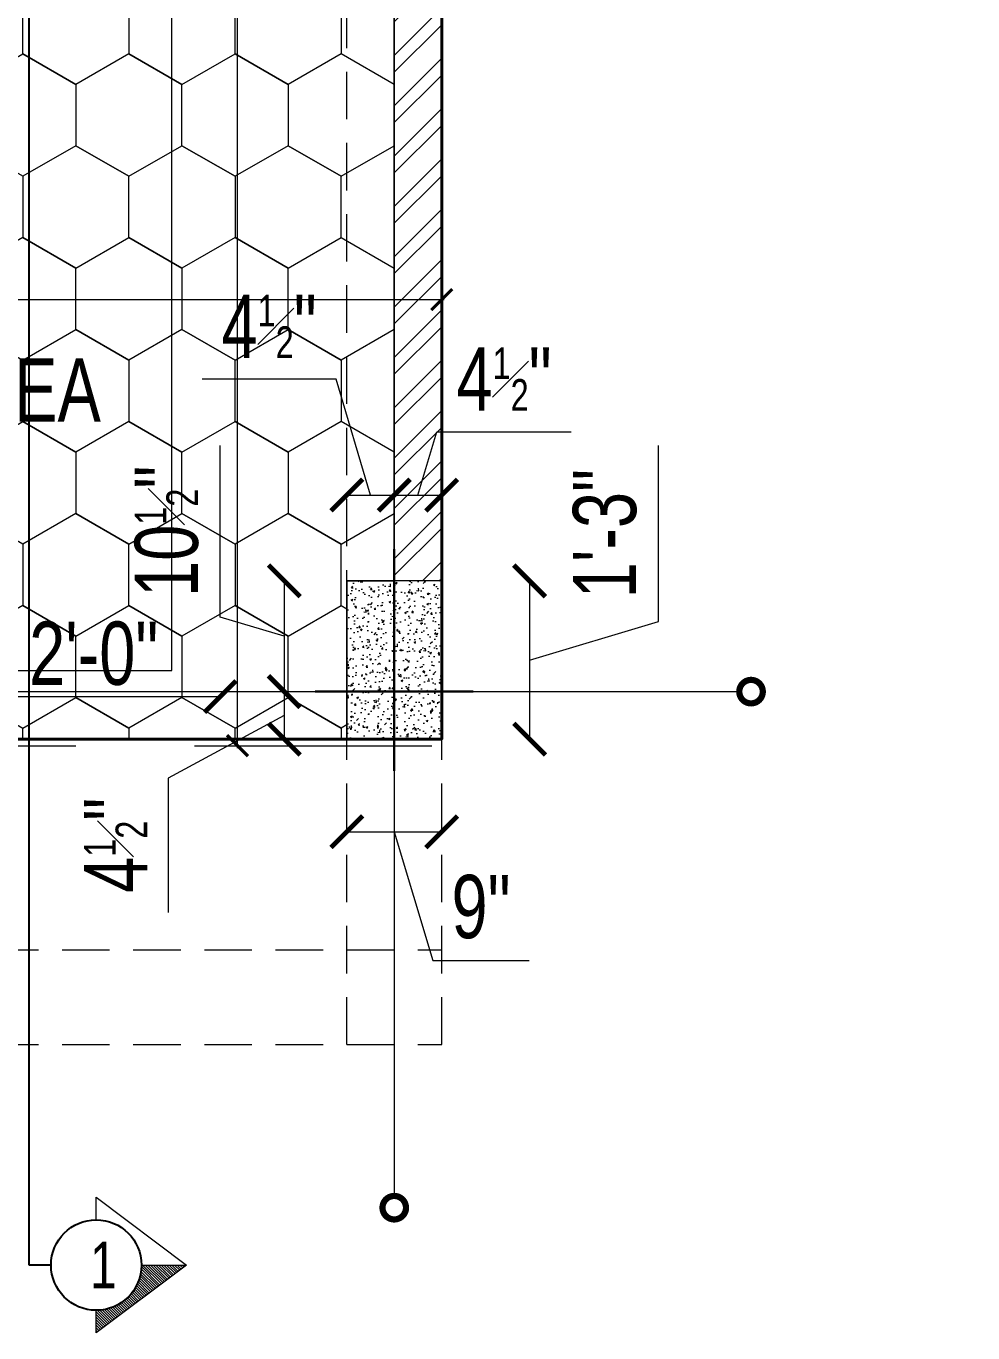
# Model space of a CAD drawing. Header units: inches. Extents: x 3365147 to 3374664, y 1380917 to 1384908.
# Drawn here: x 3370824.2 to 3370913.9, y 1382764.5 to 1382888.4 of the extents above; entities that cross this region are included whole.
import ezdxf
from ezdxf.enums import TextEntityAlignment as Align

# ---------------------------------------------------------------- set-up
doc = ezdxf.new("R2010")
doc.units = ezdxf.units.IN
doc.header["$LTSCALE"] = 18
doc.header["$MEASUREMENT"] = 0
doc.header["$PDSIZE"] = -1
for name, pattern in [('CENTER', [50.79999999999998, 31.75, -6.349999999999998, 6.349999999999998, -6.349999999999998]), ('CONTINOUS', [0]), ('DASHDOT', [1, 0.5, -0.25, 0, -0.25]), ('HIDDEN', [0.375, 0.25, -0.125]), ('HIDDEN2', [0.1875, 0.125, -0.0625])]:
    doc.linetypes.add(name, pattern=pattern)
for name, color, linetype, lineweight in [('Area Text', 1, 'Continuous', 9), ('BOUNDARY-00_BC', 6, 'Continuous', 40), ('CAR_BC', 200, 'CONTINOUS', 13), ('CENTER LINE-COLUMN DIM_BC', 4, 'Continuous', 15), ('COLUMN-00 _BC', 1, 'Continuous', 20), ('COLUMN-00 CENTER LINE_BC', 5, 'Continuous', 30), ('COLUMN-00 HATCH_BC', 4, 'Continuous', 9), ('DETAIL-SECTION ARROW HATCH_BC', 252, 'CONTINOUS', 5), ('DETAIL-SECTION ARROW_BC', 1, 'CONTINOUS', 18), ('DETAIL-SECTION-00_BC', 2, 'DASHDOT', 25), ('DIM-03_BC', 1, 'Continuous', 9), ('ELECTRICAL-CEILING-POINTS DIM_BC', 230, 'Continuous', 9), ('ELECTRICAL-ROOF BEAM LINE_BC', 1, 'HIDDEN', 15), ('GRID LINE-00_BC', 9, 'CENTER', 9), ('GRID LINE-TEXT_BC', 2, 'CONTINOUS', 15), ('INTERIOR-FLOORING TILE-05 (VT-5)_BC', 6, 'Continuous', 5), ('SET BACK-DIM_BC', 2, 'Continuous', 9), ('WALL-04_BC', 4, 'Continuous', 15)]:
    doc.layers.add(name, color=color, linetype=linetype, lineweight=lineweight)
doc.layers.add('ARROW', color=7, linetype='Continuous')
doc.styles.add('DIM_BC', font='swisscl.ttf')
doc.styles.add('WD Room text', font='swisscl.ttf')
doc.dimstyles.new('DIM_BC', dxfattribs={"dimtxt": 4, "dimasz": 2, "dimexe": 4.5, "dimexo": 0, "dimgap": 1, "dimtad": 1, "dimdec": 4, "dimzin": 3, "dimdsep": 46, "dimlunit": 4, "dimtxsty": 'DIM_BC', "dimblk": 'ARCHTICK', "dimcen": 0.0625, "dimdle": 0.25, "dimse1": 1, "dimse2": 1, "dimclrd": 7, "dimclre": 4, "dimclrt": 256, "dimadec": 0, "dimazin": 0, "dimtfac": 0.5, "dimtdec": 4, "dimtix": 1, "dimtofl": 0, "dimtmove": 2, "dimatfit": 2, "dimfxl": 0, "dimfrac": 1, "dimtolj": 1, "dimtzin": 1, "dimlwd": -1, "dimarcsym": 0})
doc.dimstyles.new('GRID_BC', dxfattribs={"dimtxt": 8, "dimasz": 3, "dimexe": 0, "dimexo": 0, "dimgap": 2, "dimtad": 1, "dimdec": 4, "dimzin": 12, "dimdsep": 46, "dimlunit": 4, "dimtxsty": 'DIM_BC', "dimblk": 'ARCHTICK', "dimcen": 0, "dimse1": 1, "dimse2": 1, "dimclrd": 8, "dimclre": 253, "dimclrt": 256, "dimadec": 0, "dimazin": 0, "dimtfac": 0.5, "dimtdec": 4, "dimtofl": 0, "dimtmove": 1, "dimatfit": 3, "dimldrblk": 'TI', "dimfxl": 0, "dimfrac": 1, "dimtolj": 1, "dimtzin": 12, "dimlwd": 0, "dimlwe": 0, "dimarcsym": 0})

# ---------------------------------------------------------------- blocks, each defined once
blk = doc.blocks.new('CAR PERL')
at = {"layer": 'CAR_BC', "linetype": 'DASHDOT', "ltscale": 0.5, "elevation": 0.0064336948205659}
blk.add_lwpolyline([(9538.84456233128, 206.4126412736035), (9538.84456233128, 203.9132172847749), (9543.99962430824, 203.9132172847741), (9543.99962430824, 206.4126412736027)], close=True, dxfattribs=at)
blk = doc.blocks.new('*U603')
at = {"linetype": 'CENTER', "ltscale": 0.1}
blk.add_line((1.110223024625157e-16, 0), (25.47780267974587, 0), dxfattribs=at)
at = {"linetype": 'Continuous', "const_width": 0.015}
blk.add_lwpolyline([(25.47771698158733, 5.724587470723463e-17, 1), (25.53430281176538, 5.724587470723463e-17, 1)], format="xyb", close=True, dxfattribs=at)
at = {"layer": 'GRID LINE-TEXT_BC', "style": 'DIM_BC'}
blk.add_attdef('AA', text='', height=0.2, rotation=90.0000000000445, dxfattribs=at).set_placement((-0.2141686873997627, 0), align=Align.MIDDLE_CENTER)
blk = doc.blocks.new('*U431')
at = {"linetype": 'CENTER', "ltscale": 0.1}
blk.add_line((1.110223024625157e-16, 0), (10.51656835569302, 0), dxfattribs=at)
at = {"linetype": 'Continuous', "const_width": 0.015}
blk.add_lwpolyline([(10.51648265753448, 5.724587470723463e-17, 1), (10.57306848771253, 5.724587470723463e-17, 1)], format="xyb", close=True, dxfattribs=at)
at = {"layer": 'GRID LINE-TEXT_BC', "style": 'DIM_BC'}
blk.add_attdef('AA', text='', height=0.2, dxfattribs=at).set_placement((-0.2141686873997627, 0), align=Align.MIDDLE_CENTER)
blk = doc.blocks.new('*U479')
at = {"layer": 'COLUMN-00 HATCH_BC'}
h = blk.add_hatch(dxfattribs=at)
h.set_pattern_fill('AR-CONC', color=256, scale=0.25)
h.set_pattern_definition([(49.99999999999999, (2.588408843262613e-06, 5.996753859275486), (1.793150456501884, -0.1568803374564878), [0.1875, -2.0625]), (355, (2.588408843262613e-06, 5.996753859275486), (-0.3468783340325, 1.88048033425003), [0.15, -1.65]), (100.45144446, (0.1494317909088432, 5.983680499275486), (1.44627211681778, 1.723599977421574), [0.15935048, -1.75285528]), (46.18420000000002, (2.588408843262613e-06, 6.496753859275486), (2.668103326678931, -0.4137982019826913), [0.2812499999999997, -3.093749999999997]), (96.63563548999993, (0.2223444509088432, 6.462270591775487), (2.336654864185571, 2.435296501936376), [0.239025855, -2.629284399999999]), (351.1841639899999, (2.588408843262613e-06, 6.496753859275486), (2.336654862636933, 2.435296500674975), [0.225, -2.4750000025]), (21, (0.2500025884088437, 6.371753859275486), (1.492267630296154, -1.006547226663347), [0.1875, -2.0625]), (326.0000000000001, (0.2500025884088437, 6.371753859275486), (0.6082883298039543, 1.812875112617133), [0.15, -1.65]), (71.45144474, (0.3743582234088434, 6.287874924275486), (2.100555941824928, 0.8063278820158846), [0.159350475, -1.75285528]), (37.50000000000001, (2.588408843262613e-06, 5.996753859275486), (0.03039963829322667, 0.8322346345782787), [0, -1.63, 0, -1.675, 0, -1.65625]), (7.499999999999999, (2.588408843262613e-06, 5.996753859275486), (0.6576738436053715, 0.9860292797059006), [0, -0.955, 0, -1.5925, 0, -0.63125]), (327.5, (-0.5574974115911566, 5.996753859275486), (1.334556090431023, -0.0563871793359495), [0, -0.625, 0, -1.95, 0, -2.5875]), (317.5, (-0.8074974115911566, 5.996753859275486), (1.457965423355966, 0.2502624558307941), [0, -0.8125, 0, -1.295, 0, -1.8375])])
h.paths.add_polyline_path([(-4.499999997316879, -4.50162307042774), (4.500000002683121, -4.501623070467758), (4.500002585725722, 10.49837692970323), (-4.499997414274278, 10.49837692974324)])
blk.add_lwpolyline([(-4.499999997316879, -4.50162307042774), (4.500000002683121, -4.501623070467758), (4.500002585725722, 10.49837692970323), (-4.499997414274278, 10.49837692974324)], close=True)
at = {"layer": 'COLUMN-00 CENTER LINE_BC'}
for p, q in [((-2.582668346176685e-06, -7.501623070409551), (3.742553359895269e-10, 13.49837692976143)), ((-7.499997414648533, -1.818989403545856e-11), (7.500002585351467, -5.820766091346741e-11))]:
    blk.add_line(p, q, dxfattribs=at)
blk = doc.blocks.new('ARCHTICK')
at = {"color": 0, "const_width": 0.15}
blk.add_lwpolyline([(-0.5, -0.5), (0.5, 0.5)], dxfattribs=at)
blk = doc.blocks.new('*D688')
at = {"layer": 'CENTER LINE-COLUMN DIM_BC', "color": 8, "linetype": 'Continuous', "lineweight": 0, "transparency": 16777216}
for p, q in [((3370842.567842783, 1382832.386698359), (3370842.567842783, 1382848.667170181)), ((3370848.640581971, 1382835.814065068), (3370848.640581971, 1382825.315688138)), ((3370848.640581971, 1382830.564876603), (3370842.567842783, 1382832.386698359))]:
    blk.add_line(p, q, dxfattribs=at)
at = {"layer": 'Defpoints', "color": 0, "transparency": 16777216}
for p in [(3370854.568276195, 1382835.814065068), (3370848.640581971, 1382825.315688138), (3370854.568274388, 1382825.315688138)]:
    blk.add_point(p, dxfattribs=at)
at = {"layer": 'CENTER LINE-COLUMN DIM_BC', "color": 8, "lineweight": 0, "transparency": 16777216, "xscale": 3, "yscale": 3, "zscale": 3}
for p, rotation in [((3370848.640581971, 1382835.814065068), 90), ((3370848.640581971, 1382825.315688138), 270)]:
    blk.add_blockref('ARCHTICK', p, dxfattribs=dict(at, rotation=rotation))
at = {"layer": 'CENTER LINE-COLUMN DIM_BC', "transparency": 16777216, "insert": (3370837.495103595, 1382840.526934269), "char_height": 6, "attachment_point": 5, "rotation": 90, "style": 'DIM_BC'}
blk.add_mtext('\\A1;10{\\H0.5x;\\S1#2;}"', dxfattribs=at)
blk = doc.blocks.new('_ArchTick')
at = {"color": 0, "linetype": 'ByBlock', "const_width": 0.15}
blk.add_lwpolyline([(-0.5, -0.5), (0.5, 0.5)], dxfattribs=at)
blk = doc.blocks.new('TI')
blk = doc.blocks.new('*D689')
at = {"layer": 'CENTER LINE-COLUMN DIM_BC', "color": 8, "linetype": 'Continuous', "lineweight": 0, "transparency": 16777216}
for p, q in [((3370848.640581976, 1382825.315688138), (3370848.640581976, 1382820.814065067)), ((3370848.640581976, 1382823.064876603), (3370837.640581959, 1382817.118774692)), ((3370837.640581959, 1382817.118774692), (3370837.640581959, 1382804.38089789))]:
    blk.add_line(p, q, dxfattribs=at)
at = {"layer": 'Defpoints', "color": 0, "transparency": 16777216}
for p in [(3370854.568274388, 1382825.315688138), (3370848.640581976, 1382820.814065067), (3370854.568274388, 1382820.814065067)]:
    blk.add_point(p, dxfattribs=at)
at = {"layer": 'CENTER LINE-COLUMN DIM_BC', "color": 8, "lineweight": 0, "transparency": 16777216, "xscale": 3, "yscale": 3, "zscale": 3}
for p, rotation in [((3370848.640581976, 1382825.315688138), 90), ((3370848.640581976, 1382820.814065067), 270)]:
    blk.add_blockref('ARCHTICK', p, dxfattribs=dict(at, rotation=rotation))
at = {"layer": 'CENTER LINE-COLUMN DIM_BC', "transparency": 16777216, "insert": (3370832.640581959, 1382810.749836289), "char_height": 6, "attachment_point": 5, "rotation": 90, "style": 'DIM_BC'}
blk.add_mtext('\\A1;4{\\H0.5x;\\S1#2;}"', dxfattribs=at)
blk = doc.blocks.new('*D687')
at = {"layer": 'CENTER LINE-COLUMN DIM_BC', "color": 8, "linetype": 'Continuous', "lineweight": 0, "transparency": 16777216}
for p, q in [((3370853.57456471, 1382854.954254579), (3370840.836687908, 1382854.954254579)), ((3370856.818274716, 1382843.954254579), (3370853.57456471, 1382854.954254579)), ((3370854.568276193, 1382843.954254579), (3370859.068273239, 1382843.954254579))]:
    blk.add_line(p, q, dxfattribs=at)
at = {"layer": 'Defpoints', "color": 0, "transparency": 16777216}
for p in [(3370859.068273239, 1382843.954254579), (3370854.568276193, 1382835.814065067), (3370859.068273239, 1382835.814064513)]:
    blk.add_point(p, dxfattribs=at)
at = {"layer": 'CENTER LINE-COLUMN DIM_BC', "color": 8, "lineweight": 0, "transparency": 16777216, "xscale": 3, "yscale": 3, "zscale": 3, "rotation": 180}
blk.add_blockref('ARCHTICK', (3370854.568276193, 1382843.954254579), dxfattribs=at)
at = {"layer": 'CENTER LINE-COLUMN DIM_BC', "color": 8, "lineweight": 0, "transparency": 16777216, "xscale": 3, "yscale": 3, "zscale": 3}
blk.add_blockref('ARCHTICK', (3370859.068273239, 1382843.954254579), dxfattribs=at)
at = {"layer": 'CENTER LINE-COLUMN DIM_BC', "transparency": 16777216, "insert": (3370847.205626309, 1382859.954254579), "char_height": 6, "attachment_point": 5, "style": 'DIM_BC'}
blk.add_mtext('\\A1;4{\\H0.5x;\\S1#2;}"', dxfattribs=at)
blk = doc.blocks.new('*D690')
at = {"layer": 'CENTER LINE-COLUMN DIM_BC', "color": 8, "linetype": 'Continuous', "lineweight": 0, "transparency": 16777216}
for p, q in [((3370861.318276193, 1382843.954254579), (3370863.118276193, 1382849.954254579)), ((3370863.118276193, 1382849.954254579), (3370875.856152995, 1382849.954254579)), ((3370859.068276193, 1382843.954254579), (3370863.568276193, 1382843.954254579))]:
    blk.add_line(p, q, dxfattribs=at)
at = {"layer": 'Defpoints', "color": 0, "transparency": 16777216}
for p in [(3370863.568276193, 1382843.954254579), (3370859.068276193, 1382835.814065067), (3370863.568276193, 1382835.814064292)]:
    blk.add_point(p, dxfattribs=at)
at = {"layer": 'CENTER LINE-COLUMN DIM_BC', "color": 8, "lineweight": 0, "transparency": 16777216, "xscale": 3, "yscale": 3, "zscale": 3, "rotation": 180}
blk.add_blockref('ARCHTICK', (3370859.068276193, 1382843.954254579), dxfattribs=at)
at = {"layer": 'CENTER LINE-COLUMN DIM_BC', "color": 8, "lineweight": 0, "transparency": 16777216, "xscale": 3, "yscale": 3, "zscale": 3}
blk.add_blockref('ARCHTICK', (3370863.568276193, 1382843.954254579), dxfattribs=at)
at = {"layer": 'CENTER LINE-COLUMN DIM_BC', "transparency": 16777216, "insert": (3370869.487214594, 1382854.954254579), "char_height": 6, "attachment_point": 5, "style": 'DIM_BC'}
blk.add_mtext('\\A1;4{\\H0.5x;\\S1#2;}"', dxfattribs=at)
blk = doc.blocks.new('*D691')
at = {"layer": 'CENTER LINE-COLUMN DIM_BC', "color": 8, "linetype": 'Continuous', "lineweight": 0, "transparency": 16777216}
for p, q in [((3370884.123835753, 1382831.979529949), (3370884.123835753, 1382848.640080408)), ((3370871.90561819, 1382835.814064293), (3370871.90561819, 1382820.814065067)), ((3370871.90561819, 1382828.31406468), (3370884.123835753, 1382831.979529949))]:
    blk.add_line(p, q, dxfattribs=at)
at = {"layer": 'Defpoints', "color": 0, "transparency": 16777216}
for p in [(3370863.568276195, 1382835.814064293), (3370863.568276195, 1382820.814065067), (3370871.90561819, 1382820.814065067)]:
    blk.add_point(p, dxfattribs=at)
at = {"layer": 'CENTER LINE-COLUMN DIM_BC', "color": 8, "lineweight": 0, "transparency": 16777216, "xscale": 3, "yscale": 3, "zscale": 3}
for p, rotation in [((3370871.90561819, 1382835.814064293), 90), ((3370871.90561819, 1382820.814065067), 270)]:
    blk.add_blockref('ARCHTICK', p, dxfattribs=dict(at, rotation=rotation))
at = {"layer": 'CENTER LINE-COLUMN DIM_BC', "transparency": 16777216, "insert": (3370879.051096565, 1382840.309805177), "char_height": 6, "attachment_point": 5, "rotation": 90, "style": 'DIM_BC'}
blk.add_mtext('\\A1;1\'-3"', dxfattribs=at)
blk = doc.blocks.new('*D692')
at = {"layer": 'CENTER LINE-COLUMN DIM_BC', "color": 8, "linetype": 'Continuous', "lineweight": 0, "transparency": 16777216}
for p, q in [((3370854.568274386, 1382812.032409512), (3370863.56827361, 1382812.032409512)), ((3370859.068273998, 1382812.032409512), (3370862.730200603, 1382799.825987494)), ((3370862.730200603, 1382799.825987494), (3370871.876989594, 1382799.825987494))]:
    blk.add_line(p, q, dxfattribs=at)
at = {"layer": 'Defpoints', "color": 0, "transparency": 16777216}
for p in [(3370854.568274386, 1382820.814065067), (3370863.56827361, 1382820.814063517), (3370863.56827361, 1382812.032409512)]:
    blk.add_point(p, dxfattribs=at)
at = {"layer": 'CENTER LINE-COLUMN DIM_BC', "color": 8, "lineweight": 0, "transparency": 16777216, "xscale": 3, "yscale": 3, "zscale": 3, "rotation": 180}
blk.add_blockref('ARCHTICK', (3370854.568274386, 1382812.032409512), dxfattribs=at)
at = {"layer": 'CENTER LINE-COLUMN DIM_BC', "color": 8, "lineweight": 0, "transparency": 16777216, "xscale": 3, "yscale": 3, "zscale": 3}
blk.add_blockref('ARCHTICK', (3370863.56827361, 1382812.032409512), dxfattribs=at)
at = {"layer": 'CENTER LINE-COLUMN DIM_BC', "transparency": 16777216, "insert": (3370867.303595099, 1382804.894794834), "char_height": 6, "attachment_point": 5, "style": 'DIM_BC'}
blk.add_mtext('\\A1;9"', dxfattribs=at)
blk = doc.blocks.new('*D844')
at = {"layer": 'Defpoints', "color": 0, "transparency": 16777216}
for p in [(3370844.206826843, 1383025.305888608), (3370863.568276211, 1383025.305888608), (3370863.568273528, 1382820.192285989)]:
    blk.add_point(p, dxfattribs=at)
at = {"layer": 'DIM-03_BC', "color": 7, "linetype": 'Continuous', "transparency": 16777216}
blk.add_line((3370844.206826843, 1382819.942285989), (3370844.206826843, 1383025.555888608), dxfattribs=at)
at = {"layer": 'DIM-03_BC', "color": 7, "transparency": 16777216, "xscale": 2, "yscale": 2, "zscale": 2}
for p, rotation in [((3370844.206826843, 1383025.305888608), 90), ((3370844.206826843, 1382820.192285989), 270)]:
    blk.add_blockref('ARCHTICK', p, dxfattribs=dict(at, rotation=rotation))
at = {"layer": 'DIM-03_BC', "transparency": 16777216, "insert": (3370840.706826842, 1382922.749087297), "char_height": 5, "attachment_point": 5, "rotation": 90, "style": 'DIM_BC'}
blk.add_mtext('\\A1;17\'-1"', dxfattribs=at)
blk = doc.blocks.new('*D845')
at = {"layer": 'Defpoints', "color": 0, "transparency": 16777216}
for p in [(3370863.568274098, 1382862.48982903), (3370705.132722752, 1382850.303423457), (3370863.568274098, 1382850.303421541)]:
    blk.add_point(p, dxfattribs=at)
at = {"layer": 'DIM-03_BC', "color": 7, "linetype": 'Continuous', "transparency": 16777216}
blk.add_line((3370704.882722752, 1382862.48982903), (3370863.818274098, 1382862.48982903), dxfattribs=at)
at = {"layer": 'DIM-03_BC', "color": 7, "transparency": 16777216, "xscale": 2, "yscale": 2, "zscale": 2, "rotation": 180}
blk.add_blockref('ARCHTICK', (3370705.132722752, 1382862.48982903), dxfattribs=at)
at = {"layer": 'DIM-03_BC', "color": 7, "transparency": 16777216, "xscale": 2, "yscale": 2, "zscale": 2}
blk.add_blockref('ARCHTICK', (3370863.568274098, 1382862.48982903), dxfattribs=at)
at = {"layer": 'DIM-03_BC', "transparency": 16777216, "insert": (3370784.350498425, 1382866.05044502), "char_height": 5, "attachment_point": 5, "style": 'DIM_BC'}
blk.add_mtext('\\A1;13\'-2{\\H0.5x;\\S1#2;}"', dxfattribs=at)
blk = doc.blocks.new('*D853')
at = {"layer": 'Defpoints', "color": 0, "ltscale": 0.5, "transparency": 16777216}
for p in [(3370863.568273608, 1383025.305888609), (3370834.523103116, 1382820.81405313), (3370936.368123788, 1382820.81405313)]:
    blk.add_point(p, dxfattribs=at)
at = {"layer": 'SET BACK-DIM_BC', "color": 7, "ltscale": 0.5, "transparency": 16777216}
blk.add_line((3370936.368123788, 1383025.555888609), (3370936.368123788, 1382820.56405313), dxfattribs=at)
at = {"layer": 'SET BACK-DIM_BC', "color": 7, "ltscale": 0.5, "transparency": 16777216, "xscale": 2, "yscale": 2, "zscale": 2}
for p, rotation in [((3370936.368123788, 1383025.305888609), 90), ((3370936.368123788, 1382820.81405313), 270)]:
    blk.add_blockref('ARCHTICK', p, dxfattribs=dict(at, rotation=rotation))
at = {"layer": 'SET BACK-DIM_BC', "ltscale": 0.5, "transparency": 16777216, "insert": (3370932.807507799, 1382923.059970868), "char_height": 5, "attachment_point": 5, "rotation": 90, "style": 'DIM_BC'}
blk.add_mtext('\\A1;17\'-0{\\H0.5x;\\S1#2;}"', dxfattribs=at)
blk = doc.blocks.new('*U1335')
at = {"layer": 'DETAIL-SECTION ARROW HATCH_BC', "linetype": 'Continuous', "transparency": 33554687}
h = blk.add_hatch(dxfattribs=at)
h.set_pattern_fill('ANSI31', color=256, scale=0.06451599999999999, style=0)
h.set_pattern_definition([(45, (17.7127543672882, -8.431632918223361), (-0.0057024626368789, 0.0057024626368789), [])])
h.paths.add_polyline_path([(-0.2903219999990937, -0.2870960000056698), (-0.1935479999999073, -0.2870960000056698, 0.4142135623730951), (0, -0.4806440000321801), (0, -0.6741920000113396)])
at = {"linetype": 'Continuous', "transparency": 33554687}
blk.add_line((0, -0.0935479999791597), (0, 0), dxfattribs=at)
at = {"transparency": 33554687}
blk.add_line((0, 0), (44.39532952226315, 0), dxfattribs=at)
at = {"linetype": 'CONTINOUS', "transparency": 33554687}
blk.add_circle((0, -0.2870960000056698), 0.193548, dxfattribs=at)
at = {"layer": 'DETAIL-SECTION ARROW_BC', "transparency": 33554687}
blk.add_line((0, -0.4806440000321801), (0, -0.6741920000113396), dxfattribs=at)
blk.add_lwpolyline([(0.1935479999991685, -0.2870960000056698), (0.2903219999990938, -0.2870960000056698), (0, -0.6741920000113396), (-0.2903219999990937, -0.2870960000056698), (-0.1935479999999073, -0.2870960000056698)], dxfattribs=at)
at = {"linetype": 'CONTINOUS', "transparency": 33554687, "style": 'DIM_BC'}
for tag, rotation, p in [('1', 269.9999999999997, (-1.804112415015879e-16, -0.317633352561371)), ('2', 269.9999999999988, (44.39532952226315, -0.2869649384067169))]:
    blk.add_attdef(tag, text='', height=0.2, rotation=rotation, dxfattribs=at).set_placement(p, align=Align.MIDDLE_CENTER)
blk = doc.blocks.new('*D1070')
at = {"layer": 'Defpoints', "color": 0, "transparency": 16777216}
for p in [(3370818.568273608, 1382824.844723521), (3370818.568273632, 1382800.844723521), (3370827.846624123, 1382800.844723521)]:
    blk.add_point(p, dxfattribs=at)
at = {"layer": 'ELECTRICAL-CEILING-POINTS DIM_BC', "color": 7, "transparency": 16777216}
blk.add_line((3370818.568273632, 1382825.094723521), (3370818.568273632, 1382800.594723521), dxfattribs=at)
at = {"layer": 'ELECTRICAL-CEILING-POINTS DIM_BC', "color": 7, "transparency": 16777216, "xscale": 3, "yscale": 3, "zscale": 3}
for p, rotation in [((3370818.568273632, 1382824.844723521), 90), ((3370818.568273632, 1382800.844723521), 270)]:
    blk.add_blockref('ARCHTICK', p, dxfattribs=dict(at, rotation=rotation))
at = {"layer": 'ELECTRICAL-CEILING-POINTS DIM_BC', "transparency": 16777216, "insert": (3370814.495534444, 1382812.84472352), "char_height": 6, "attachment_point": 5, "rotation": 90, "style": 'DIM_BC'}
blk.add_mtext('\\A1;2\'-0"', dxfattribs=at)
blk = doc.blocks.new('*D1072')
at = {"layer": 'Defpoints', "color": 0, "transparency": 16777216}
for p in [(3370818.568273606, 1382824.844723521), (3370842.568273607, 1382824.844723521), (3370842.568273607, 1382824.844723521)]:
    blk.add_point(p, dxfattribs=at)
at = {"layer": 'ELECTRICAL-CEILING-POINTS DIM_BC', "color": 7, "transparency": 16777216}
blk.add_line((3370818.318273606, 1382824.844723521), (3370842.818273607, 1382824.844723521), dxfattribs=at)
at = {"layer": 'ELECTRICAL-CEILING-POINTS DIM_BC', "color": 7, "transparency": 16777216, "xscale": 3, "yscale": 3, "zscale": 3, "rotation": 180}
blk.add_blockref('ARCHTICK', (3370818.568273606, 1382824.844723521), dxfattribs=at)
at = {"layer": 'ELECTRICAL-CEILING-POINTS DIM_BC', "color": 7, "transparency": 16777216, "xscale": 3, "yscale": 3, "zscale": 3}
blk.add_blockref('ARCHTICK', (3370842.568273607, 1382824.844723521), dxfattribs=at)
at = {"layer": 'ELECTRICAL-CEILING-POINTS DIM_BC', "transparency": 16777216, "insert": (3370830.568273607, 1382828.917462708), "char_height": 6, "attachment_point": 5, "style": 'DIM_BC'}
blk.add_mtext('\\A1;2\'-0"', dxfattribs=at)

msp = doc.modelspace()

# ---------------------------------------------------------------- hatches: boundary and pattern name
at = {"layer": 'WALL-04_BC'}
h = msp.add_hatch(dxfattribs=at)
h.set_pattern_fill('ANSI32', color=256, scale=9)
h.set_pattern_definition([(45, (12, 0), (-2.386485386504598, 2.386485386504598), []), (45, (13.590990255, 0), (-2.386485386504598, 2.386485386504598), [])])
h.paths.add_polyline_path([(3370863.568273606, 1383025.305888609), (3370859.06827361, 1383025.305888609), (3370859.06827361, 1382835.814065067), (3370863.568273606, 1382835.814065067)])

# ---------------------------------------------------------------- linework, layer by layer
at = {"layer": 'BOUNDARY-00_BC', "transparency": 33554687}
msp.add_lwpolyline([(3370863.568273606, 1383729.371897448), (3370572.568273607, 1383729.371897448), (3370572.568273607, 1382820.814065067), (3370863.568273606, 1382820.814065067)], close=True, dxfattribs=at)
at = {"layer": 'ELECTRICAL-ROOF BEAM LINE_BC'}
for p, q in [((3370854.568273606, 1382791.84472352), (3370854.568273606, 1383726.371897448)), ((3370863.568273606, 1382791.84472352), (3370863.568273606, 1383726.371897448)), ((3370706.068273607, 1382800.844723521), (3370863.568273606, 1382800.844723521)), ((3370706.068273607, 1382791.844723521), (3370863.568273606, 1382791.84472352))]:
    msp.add_line(p, q, dxfattribs=at)
at = {"layer": 'INTERIOR-FLOORING TILE-05 (VT-5)_BC', "color": 6}
for points in [[(3370572.56827361, 1382924.286035504), (3370572.56827361, 1382820.814076481), (3370705.132717566, 1382820.814053653), (3370705.132717566, 1382835.814076481), (3370714.132720149, 1382835.814074932), (3370714.132720149, 1382820.814076481), (3370854.568272318, 1382820.814074415), (3370854.568272318, 1382835.814074415), (3370859.068272131, 1382835.814076481), (3370859.068275082, 1383025.305888609), (3370710.568273614, 1383025.305888609), (3370710.568273613, 1382953.286035506), (3370572.568273606, 1382953.286035506)], [(3370854.568270224, 1382822.174741212), (3370854.034454273, 1382821.866542429), (3370849.000635936, 1382824.772818801), (3370849.000635936, 1382830.585371544), (3370854.034454273, 1382833.491647916), (3370854.568270224, 1382833.183449133)], [(3370823.83154425, 1382820.814052969), (3370823.83154425, 1382821.86654243), (3370828.865362588, 1382824.772818802), (3370833.899180925, 1382821.866542429), (3370833.899180925, 1382820.814052969)], [(3370843.966817599, 1382820.814052969), (3370843.966817599, 1382821.86654243), (3370838.932999261, 1382824.772818802), (3370833.899180925, 1382821.866542429), (3370833.899180925, 1382820.814052969)], [(3370843.966817599, 1382820.814052969), (3370843.966817599, 1382821.86654243), (3370849.000635936, 1382824.772818802), (3370854.034454273, 1382821.866542429), (3370854.034454273, 1382820.814052969)]]:
    msp.add_lwpolyline(points, dxfattribs=at)
for points in [[(3370828.865362594, 1382894.523451722), (3370833.899180931, 1382891.61717535), (3370833.89918093, 1382885.804622606), (3370828.865362594, 1382882.898346235), (3370823.831544258, 1382885.804622607), (3370823.831544257, 1382891.617175351)], [(3370838.932999268, 1382894.523451722), (3370833.899180931, 1382891.61717535), (3370833.899180932, 1382885.804622606), (3370838.932999268, 1382882.898346235), (3370843.966817604, 1382885.804622607), (3370843.966817605, 1382891.617175351)], [(3370849.000635943, 1382894.523451722), (3370854.03445428, 1382891.61717535), (3370854.034454279, 1382885.804622606), (3370849.000635942, 1382882.898346235), (3370843.966817606, 1382885.804622607), (3370843.966817605, 1382891.617175351)], [(3370828.865362593, 1382882.898346234), (3370828.865362593, 1382877.085793491), (3370823.831544257, 1382874.179517119), (3370818.79772592, 1382877.085793491), (3370818.79772592, 1382882.898346234), (3370823.831544257, 1382885.804622606)], [(3370828.865362593, 1382882.898346234), (3370828.865362593, 1382877.085793491), (3370833.89918093, 1382874.179517119), (3370838.932999267, 1382877.085793491), (3370838.932999267, 1382882.898346234), (3370833.89918093, 1382885.804622606)], [(3370849.00063594, 1382882.898346234), (3370849.00063594, 1382877.085793491), (3370843.966817603, 1382874.179517119), (3370838.932999267, 1382877.085793491), (3370838.932999267, 1382882.898346234), (3370843.966817603, 1382885.804622606)], [(3370849.00063594, 1382882.898346234), (3370849.00063594, 1382877.085793491), (3370854.034454277, 1382874.179517119), (3370859.068272613, 1382877.085793491), (3370859.068272613, 1382882.898346234), (3370854.034454277, 1382885.804622606)], [(3370828.865362592, 1382865.460688004), (3370833.899180929, 1382868.366964376), (3370833.899180928, 1382874.179517119), (3370828.865362592, 1382877.085793491), (3370823.831544255, 1382874.179517118), (3370823.831544254, 1382868.366964375)], [(3370838.932999265, 1382865.460688004), (3370833.899180929, 1382868.366964376), (3370833.89918093, 1382874.179517119), (3370838.932999266, 1382877.085793491), (3370843.966817602, 1382874.179517118), (3370843.966817603, 1382868.366964375)], [(3370849.000635941, 1382865.460688004), (3370854.034454277, 1382868.366964376), (3370854.034454276, 1382874.179517119), (3370849.00063594, 1382877.085793491), (3370843.966817604, 1382874.179517118), (3370843.966817603, 1382868.366964375)], [(3370828.865362593, 1382859.648135261), (3370828.865362593, 1382865.460688005), (3370823.831544257, 1382868.366964376), (3370818.79772592, 1382865.460688005), (3370818.79772592, 1382859.648135261), (3370823.831544257, 1382856.741858889)], [(3370828.865362593, 1382859.648135261), (3370828.865362593, 1382865.460688005), (3370833.89918093, 1382868.366964376), (3370838.932999267, 1382865.460688005), (3370838.932999267, 1382859.648135261), (3370833.89918093, 1382856.741858889)], [(3370849.00063594, 1382859.648135261), (3370849.00063594, 1382865.460688005), (3370843.966817603, 1382868.366964376), (3370838.932999267, 1382865.460688005), (3370838.932999267, 1382859.648135261), (3370843.966817603, 1382856.741858889)], [(3370849.00063594, 1382859.648135261), (3370849.00063594, 1382865.460688005), (3370854.034454277, 1382868.366964376), (3370859.068272613, 1382865.460688005), (3370859.068272613, 1382859.648135261), (3370854.034454277, 1382856.741858889)], [(3370828.865362592, 1382859.648135262), (3370833.899180929, 1382856.74185889), (3370833.899180928, 1382850.929306146), (3370828.865362592, 1382848.023029775), (3370823.831544255, 1382850.929306147), (3370823.831544254, 1382856.741858891)], [(3370838.932999265, 1382859.648135262), (3370833.899180929, 1382856.74185889), (3370833.89918093, 1382850.929306146), (3370838.932999266, 1382848.023029775), (3370843.966817602, 1382850.929306147), (3370843.966817603, 1382856.741858891)], [(3370849.000635941, 1382859.648135262), (3370854.034454277, 1382856.74185889), (3370854.034454276, 1382850.929306146), (3370849.00063594, 1382848.023029775), (3370843.966817604, 1382850.929306147), (3370843.966817603, 1382856.741858891)], [(3370828.865362589, 1382848.023029774), (3370828.865362589, 1382842.210477031), (3370823.831544253, 1382839.304200659), (3370818.797725916, 1382842.210477031), (3370818.797725916, 1382848.023029774), (3370823.831544253, 1382850.929306146)], [(3370828.865362589, 1382848.023029774), (3370828.865362589, 1382842.210477031), (3370833.899180926, 1382839.304200659), (3370838.932999263, 1382842.210477031), (3370838.932999263, 1382848.023029774), (3370833.899180926, 1382850.929306146)], [(3370849.000635936, 1382848.023029774), (3370849.000635936, 1382842.210477031), (3370843.966817599, 1382839.304200659), (3370838.932999263, 1382842.210477031), (3370838.932999263, 1382848.023029774), (3370843.966817599, 1382850.929306146)], [(3370849.000635936, 1382848.023029774), (3370849.000635936, 1382842.210477031), (3370854.034454273, 1382839.304200659), (3370859.068272609, 1382842.210477031), (3370859.068272609, 1382848.023029774), (3370854.034454273, 1382850.929306146)], [(3370828.865362588, 1382830.585371543), (3370833.899180925, 1382833.491647916), (3370833.899180924, 1382839.304200659), (3370828.865362587, 1382842.210477031), (3370823.831544251, 1382839.304200658), (3370823.83154425, 1382833.491647915)], [(3370838.932999261, 1382830.585371543), (3370833.899180925, 1382833.491647916), (3370833.899180925, 1382839.304200659), (3370838.932999262, 1382842.210477031), (3370843.966817598, 1382839.304200658), (3370843.966817599, 1382833.491647915)], [(3370849.000635936, 1382830.585371543), (3370854.034454273, 1382833.491647916), (3370854.034454272, 1382839.304200659), (3370849.000635936, 1382842.210477031), (3370843.9668176, 1382839.304200658), (3370843.966817599, 1382833.491647915)], [(3370828.865362589, 1382824.772818801), (3370828.865362589, 1382830.585371544), (3370823.831544253, 1382833.491647916), (3370818.797725916, 1382830.585371544), (3370818.797725916, 1382824.772818801), (3370823.831544253, 1382821.866542429)], [(3370828.865362589, 1382824.772818801), (3370828.865362589, 1382830.585371544), (3370833.899180926, 1382833.491647916), (3370838.932999263, 1382830.585371544), (3370838.932999263, 1382824.772818801), (3370833.899180926, 1382821.866542429)], [(3370849.000635936, 1382824.772818801), (3370849.000635936, 1382830.585371544), (3370843.966817599, 1382833.491647916), (3370838.932999263, 1382830.585371544), (3370838.932999263, 1382824.772818801), (3370843.966817599, 1382821.866542429)]]:
    msp.add_lwpolyline(points, close=True, dxfattribs=at)
at = {"layer": 'WALL-04_BC'}
for p, q in [((3370859.068273606, 1383025.305888609), (3370859.068273606, 1382835.814065067)), ((3370863.568274098, 1382834.938569766), (3370863.568276209, 1383025.305888608))]:
    msp.add_line(p, q, dxfattribs=at)
at = {"layer": 'WALL-04_BC', "linetype": 'HIDDEN2', "ltscale": 10}
msp.add_line((3370705.132722751, 1382820.192311205), (3370863.568273526, 1382820.192285988), dxfattribs=at)

# ---------------------------------------------------------------- block references
at = {"layer": 'ARROW', "transparency": 33554687, "xscale": 38.40884957053652, "yscale": 38.40884957053652, "zscale": 38.40884957053652, "rotation": 89.99999999999999}
msp.add_blockref('CAR PERL', (3378670.052423433, 1016451.260017297, -0.2471108165458556), dxfattribs=at)
at = {"layer": 'COLUMN-00 _BC', "transparency": 33554687}
msp.add_blockref('*U479', (3370859.068271024, 1382825.315688138), dxfattribs=at)
at = {"layer": 'DETAIL-SECTION-00_BC', "transparency": 33554687}
ref = msp.add_blockref('*U1335', (3370824.444393747, 1382770.943950406), dxfattribs=dict(at, xscale=22.14566929133859, yscale=22.14566929133859, zscale=22.14566929133859, rotation=90))
ref.add_attrib('1', '1', dxfattribs={"layer": '0', "linetype": 'CONTINOUS', "height": 4.429133858267718, "style": 'DIM_BC'}).set_placement((3370831.478596929, 1382770.943950406), align=Align.MIDDLE_CENTER)
at = {"layer": 'GRID LINE-00_BC', "xscale": 39.37007874015748, "yscale": 39.37007874015748, "zscale": 39.37007874015748, "rotation": 270}
msp.add_blockref('*U603', (3370859.068271023, 1383780.556520202), dxfattribs=at)
at = {"layer": 'GRID LINE-00_BC', "xscale": 39.37007874015748, "yscale": 39.37007874015748, "zscale": 39.37007874015748}
msp.add_blockref('*U431', (3370477.759597659, 1382825.315688138), dxfattribs=at)

# ---------------------------------------------------------------- texts
at = {"layer": 'Area Text', "insert": (3370802.373380838, 1382848.871891525), "char_height": 6, "attachment_point": 4, "style": 'WD Room text'}
msp.add_mtext('\\pi-26.48296;CAR PORCH AREA   \\P\\pi-0.94168; ', dxfattribs=at)

# ---------------------------------------------------------------- dimensions: what is measured, and where the dimension line sits
at = {"layer": 'CENTER LINE-COLUMN DIM_BC'}
dim = msp.add_linear_dim(base=(3370859.068273239, 1382843.954254579), p1=(3370854.568276193, 1382835.814065067), p2=(3370859.068273239, 1382835.814064513), dimstyle='GRID_BC', override={"dimtxt": 6}, dxfattribs=at)
dim.commit()
dim.dimension.update_dxf_attribs({"geometry": '*D687', "text_midpoint": (3370851.57456471, 1382854.954254579), "dimtype": 160})
for base, p1, p2, picture, middle in [((3370863.568276193, 1382843.954254579), (3370859.068276193, 1382835.814065067), (3370863.568276193, 1382835.814064292), '*D690', (3370865.118276193, 1382854.954254579)), ((3370863.56827361, 1382812.032409512), (3370854.568274386, 1382820.814065067), (3370863.56827361, 1382820.814063517), '*D692', (3370864.730200603, 1382804.894794834))]:
    dim = msp.add_linear_dim(base=base, p1=p1, p2=p2, dimstyle='GRID_BC', override={"dimtxt": 6}, dxfattribs=at)
    dim.commit()
    dim.dimension.update_dxf_attribs({"geometry": picture, "text_midpoint": middle})
for base, p1, p2, picture, middle in [((3370848.640581971, 1382825.315688138), (3370854.568276193, 1382835.814065067), (3370854.568274386, 1382825.315688138), '*D688', (3370837.495103595, 1382834.386698358)), ((3370871.90561819, 1382820.814065067), (3370863.568276193, 1382835.814064292), (3370863.568276193, 1382820.814065067), '*D691', (3370879.051096565, 1382833.979529948))]:
    dim = msp.add_linear_dim(base=base, p1=p1, p2=p2, angle=90, dimstyle='GRID_BC', override={"dimtxt": 6}, dxfattribs=at)
    dim.commit()
    dim.dimension.update_dxf_attribs({"geometry": picture, "text_midpoint": middle})
dim = msp.add_linear_dim(base=(3370848.640581976, 1382820.814065067), p1=(3370854.568274386, 1382825.315688138), p2=(3370854.568274386, 1382820.814065067), angle=90, dimstyle='GRID_BC', override={"dimtxt": 6}, dxfattribs=at)
dim.commit()
dim.dimension.update_dxf_attribs({"geometry": '*D689', "text_midpoint": (3370837.640581959, 1382815.11877469), "dimtype": 160})
at = {"layer": 'DIM-03_BC', "transparency": 33554687}
dim = msp.add_linear_dim(base=(3370844.206826843, 1383025.305888608), p1=(3370863.568273526, 1382820.192285988), p2=(3370863.568276209, 1383025.305888608), angle=90, dimstyle='DIM_BC', override={"dimtxt": 5, "dimdec": 1, "dimpost": '\\X', "dimfxl": 0.1, "dimfxlon": 1, "dimarcsym": 1}, dxfattribs=at)
dim.commit()
dim.dimension.update_dxf_attribs({"geometry": '*D844', "text_midpoint": (3370840.706826842, 1382922.749087297)})
dim = msp.add_linear_dim(base=(3370863.568274098, 1382862.48982903), p1=(3370705.132722752, 1382850.303423457), p2=(3370863.568274098, 1382850.303421541), dimstyle='DIM_BC', override={"dimtxt": 5, "dimdec": 1, "dimpost": '\\X', "dimfxl": 0.1, "dimfxlon": 1, "dimarcsym": 1}, dxfattribs=at)
dim.commit()
dim.dimension.update_dxf_attribs({"geometry": '*D845', "text_midpoint": (3370784.350498425, 1382866.05044502)})
at = {"layer": 'ELECTRICAL-CEILING-POINTS DIM_BC', "transparency": 33554687}
for base, p2, angle, picture, middle in [((3370842.568273607, 1382824.844723521), (3370842.568273607, 1382824.844723521), 180, '*D1072', (3370830.568273607, 1382828.917462708)), ((3370818.568273632, 1382800.844723521), (3370827.846624121, 1382800.844723521), 90, '*D1070', (3370814.495534444, 1382812.84472352))]:
    dim = msp.add_linear_dim(base=base, p1=(3370818.568273606, 1382824.844723521), p2=p2, angle=angle, dimstyle='DIM_BC', override={"dimtxt": 6, "dimasz": 3, "dimpost": '\\X', "dimfxl": 3, "dimfxlon": 1, "dimarcsym": 1}, dxfattribs=at)
    dim.commit()
    dim.dimension.update_dxf_attribs({"geometry": picture, "text_midpoint": middle})
at = {"layer": 'SET BACK-DIM_BC', "ltscale": 0.5}
dim = msp.add_linear_dim(base=(3370936.368123788, 1382820.81405313), p1=(3370863.568273606, 1383025.305888609), p2=(3370834.523103114, 1382820.814053129), angle=90, dimstyle='DIM_BC', override={"dimtxt": 5, "dimdec": 1, "dimpost": '\\X'}, dxfattribs=at)
dim.commit()
dim.dimension.update_dxf_attribs({"geometry": '*D853', "text_midpoint": (3370932.807507799, 1382923.059970868)})

doc.saveas('drawing.dxf')
